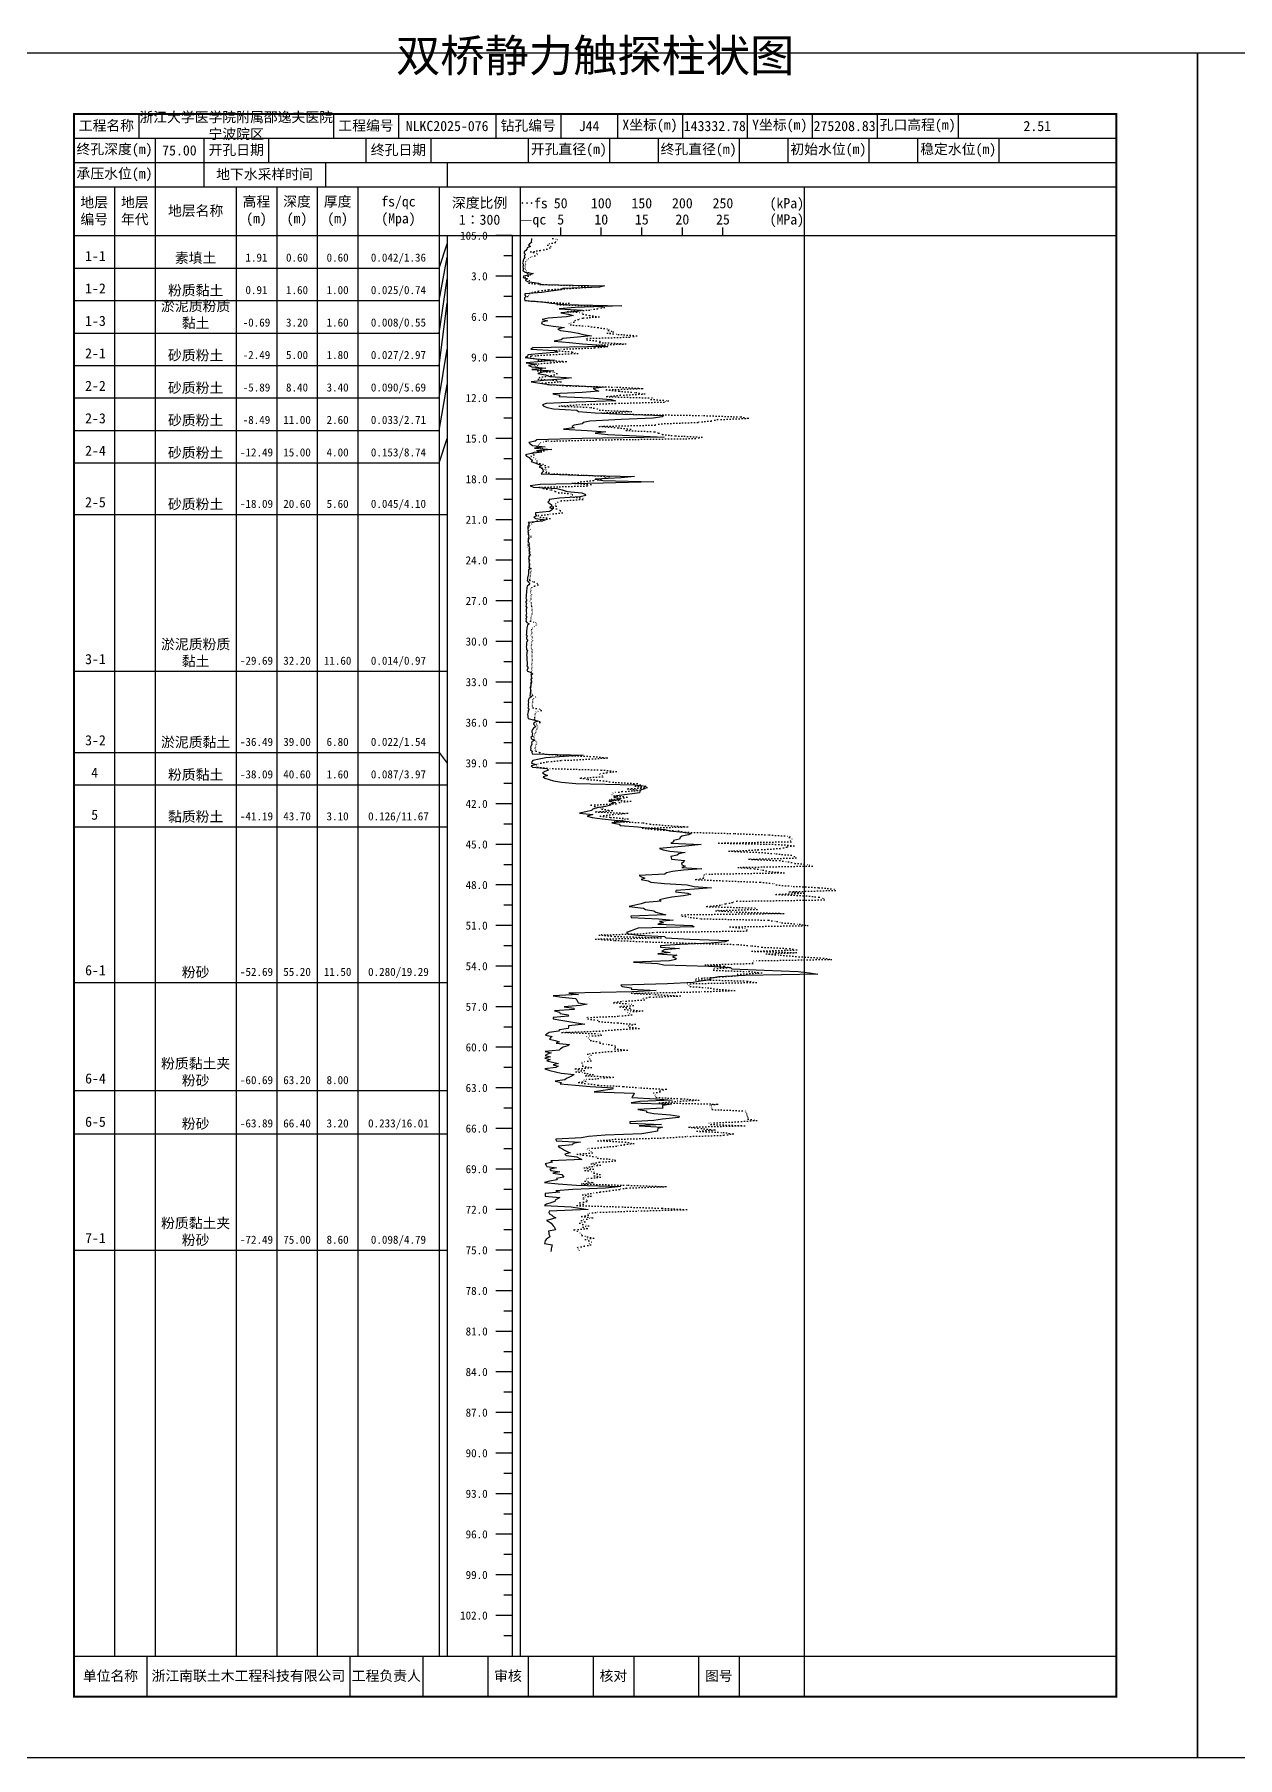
# Model space of a CAD drawing. Extents: x 297 to 65340, y 0 to 425.
# Drawn here: x 13078.3 to 13374.9, y 0 to 424.6 of the extents above; entities that cross this region are included whole.
import ezdxf
from ezdxf.enums import TextEntityAlignment as Align

# ---------------------------------------------------------------- set-up
doc = ezdxf.new("R2010")
doc.units = 0
doc.linetypes.add('DOT', pattern=[6.35, 0, -6.35])
doc.layers.add('FRAME', color=7, linetype='CONTINUOUS')
doc.layers.add('STRATUM', color=7, linetype='CONTINUOUS')
doc.styles.add('ST', font='')
doc.styles.get('ST').set_extended_font_data('SimSun')

msp = doc.modelspace()

# ---------------------------------------------------------------- linework, layer by layer
at = {"layer": 'FRAME', "color": 245, "linetype": 'Continuous'}
for points in [[(13068, 0), (13365, 0), (13365, 420), (13068, 420)], [(13365, 0), (13662, 0), (13662, 420), (13365, 420)]]:
    msp.add_lwpolyline(points, close=True, dxfattribs=at)
at = {"layer": 'FRAME', "linetype": 'Continuous', "const_width": 0.5}
msp.add_lwpolyline([(13088, 15), (13345, 15), (13345, 405), (13088, 405)], close=True, dxfattribs=at)
at = {"layer": 'FRAME', "color": 0, "linetype": 'Continuous'}
for points in [[(13104, 405), (13104, 399)], [(13152, 405), (13152, 399)], [(13168, 405), (13168, 399)], [(13192, 405), (13192, 399)], [(13208, 405), (13208, 399)], [(13222, 405), (13222, 399)], [(13238, 405), (13238, 399)], [(13254, 405), (13254, 399)], [(13270, 405), (13270, 399)], [(13286, 405), (13286, 399)], [(13306, 405), (13306, 399)], [(13345, 405), (13345, 399)], [(13088, 399), (13345, 399)], [(13108, 399), (13108, 393)], [(13120, 399), (13120, 393)], [(13136, 399), (13136, 393)], [(13160, 399), (13160, 393)], [(13176, 399), (13176, 393)], [(13200, 399), (13200, 393)], [(13220, 399), (13220, 393)], [(13232, 399), (13232, 393)], [(13252, 399), (13252, 393)], [(13264, 399), (13264, 393)], [(13284, 399), (13284, 393)], [(13296, 399), (13296, 393)], [(13316, 399), (13316, 393)], [(13345, 399), (13345, 393)], [(13088, 393), (13345, 393)], [(13108, 393), (13108, 387)], [(13120, 393), (13120, 387)], [(13150, 393), (13150, 387)], [(13180, 393), (13180, 387)], [(13088, 387), (13345, 387)], [(13098, 387), (13098, 25)], [(13108, 387), (13108, 25)], [(13128, 387), (13128, 25)], [(13138, 387), (13138, 25)], [(13148, 387), (13148, 25)], [(13158, 387), (13158, 25)], [(13178, 387), (13178, 25)], [(13198, 387), (13198, 25)], [(13268, 387), (13268, 25)], [(13088, 375), (13345, 375)], [(13180, 375), (13180, 25)], [(13196, 375), (13196, 25)], [(13208, 375), (13208, 377)], [(13218, 375), (13218, 377)], [(13228, 375), (13228, 377)], [(13238, 375), (13238, 377)], [(13248, 375), (13248, 377)], [(13088, 25), (13345, 25)], [(13106, 25), (13106, 15)], [(13156, 25), (13156, 15)], [(13174, 25), (13174, 15)], [(13190, 25), (13190, 15)], [(13200, 25), (13200, 15)], [(13216, 25), (13216, 15)], [(13226, 25), (13226, 15)], [(13242, 25), (13242, 15)], [(13252, 25), (13252, 15)], [(13268, 25), (13268, 15)]]:
    msp.add_lwpolyline(points, dxfattribs=at)
at = {"layer": 'STRATUM', "linetype": 'Continuous'}
for points in [[(13196, 375), (13192, 375)], [(13200.82, 374.33), (13200.84, 374), (13200.74, 373.67), (13200.84, 373.33), (13200.32, 373), (13200.04, 372.67), (13200.54, 372.33), (13199.76, 372), (13199.68, 371.67), (13199.4, 371.33), (13198.98, 371), (13198.98, 370.67), (13199.3, 370.33), (13199.02, 370), (13199.16, 369.67), (13198.92, 369.33), (13198.78, 369), (13198.72, 368.67), (13198.6, 368.33), (13198.76, 368), (13198.72, 367.67), (13198.7, 367.33), (13198.74, 367), (13198.78, 366.67), (13198.64, 366.33), (13199.22, 366), (13201.24, 365.67), (13200.46, 365.33), (13198.84, 365), (13198.72, 364.67), (13199.8, 364.33), (13199.22, 364), (13199.8, 363.67), (13202.52, 363.33), (13203.38, 363), (13218.82, 362.67), (13217.54, 362.33), (13208.62, 362), (13208.14, 361.67), (13205.56, 361.33), (13203.34, 361), (13199.12, 360.67), (13199.14, 360.33), (13199.4, 360), (13199.08, 359.67), (13199.04, 359.33), (13199.2, 359), (13203.4, 358.67), (13205.74, 358.33), (13208.84, 358), (13223.06, 357.67), (13211.6, 357.33), (13207.6, 357), (13213.32, 356.67), (13212.04, 356.33), (13208, 356), (13209.92, 355.67), (13211.08, 355.33), (13209.44, 355), (13204.94, 354.67), (13203.4, 354.33), (13204.86, 354), (13203.34, 353.67), (13203.3, 353.33), (13204.02, 353), (13206.18, 352.67), (13208.94, 352.33), (13207.3, 352), (13207.92, 351.67), (13210.5, 351.33), (13212.28, 351), (13213.56, 350.67), (13215.62, 350.33), (13212.16, 350), (13208.54, 349.67), (13208.14, 349.33), (13206.4, 349), (13210.2, 348.67), (13213.36, 348.33), (13218.18, 348), (13219.1, 347.67), (13201.1, 347.33), (13200.66, 347), (13206.44, 346.67), (13207.3, 346.33), (13203.42, 346), (13199.92, 345.67), (13199.82, 345.33), (13199.22, 345), (13201.9, 344.67), (13206.46, 344.33), (13203.38, 344), (13199.5, 343.67), (13202.1, 343.33), (13200.08, 343), (13200.92, 342.67), (13204.34, 342.33), (13200.92, 342), (13206.28, 341.67), (13203.4, 341.33), (13202.36, 341), (13204.28, 340.67), (13205.36, 340.33), (13210.7, 340), (13208.1, 339.67), (13203.78, 339.33), (13200.7, 339), (13202.86, 338.67), (13205.16, 338.33), (13212.5, 338), (13218.76, 337.67), (13216.04, 337.33), (13216.62, 337), (13217.4, 336.67), (13213.3, 336.33), (13206.08, 336), (13207.82, 335.67), (13207.66, 335.33), (13215.16, 335), (13220.42, 334.67), (13221.52, 334.33), (13211.82, 334), (13204.38, 333.67), (13203.52, 333.33), (13203.82, 333), (13204.66, 332.67), (13206.2, 332.33), (13211.98, 332), (13212.4, 331.67), (13216.5, 331.33), (13223.28, 331), (13233.44, 330.67), (13233.02, 330.33), (13230.78, 330), (13222.88, 329.67), (13215.2, 329.33), (13213.56, 329), (13213.3, 328.67), (13211.3, 328.33), (13210.76, 328), (13211.3, 327.67), (13208.7, 327.33), (13214.56, 327), (13219.12, 326.67), (13216.54, 326.33), (13219.6, 326), (13226.66, 325.67), (13233.54, 325.33), (13213.38, 325), (13202.08, 324.67), (13201.74, 324.33), (13200.14, 324), (13200.46, 323.67), (13201.04, 323.33), (13204.14, 323), (13201.52, 322.67), (13205.82, 322.33), (13202.06, 322), (13203.36, 321.67), (13200.7, 321.33), (13199.34, 321), (13199.56, 320.67), (13200.26, 320.33), (13200.5, 320), (13201.02, 319.67), (13200.76, 319.33), (13201.66, 319), (13202.48, 318.67), (13203.32, 318.33), (13202.72, 318), (13203.42, 317.67), (13203.62, 317.33), (13203.74, 317), (13203.44, 316.67), (13203.18, 316.33), (13212.16, 316), (13226.18, 315.67), (13222.92, 315.33), (13216.52, 315), (13218.36, 314.67), (13231, 314.33), (13218.5, 314), (13202.94, 313.67), (13200.5, 313.33), (13201.28, 313), (13207.02, 312.67), (13208.38, 312.33), (13209.62, 312), (13213.22, 311.67), (13213.94, 311.33), (13214.18, 311), (13212.84, 310.67), (13207.7, 310.33), (13205.12, 310), (13205.18, 309.67), (13204.86, 309.33), (13205.3, 309), (13205.72, 308.67), (13205.8, 308.33), (13205.22, 308), (13206.06, 307.67), (13205.72, 307.33), (13205.28, 307), (13201.78, 306.67), (13201.78, 306.33), (13202.02, 306), (13201.38, 305.67), (13201.84, 305.33), (13204.24, 305), (13203.44, 304.67), (13200, 304.33), (13200.2, 304), (13200.04, 303.67), (13199.88, 303.33), (13199.88, 303), (13199.9, 302.67), (13200, 302.33), (13199.94, 302), (13199.98, 301.67), (13199.96, 301.33), (13200.16, 301), (13200.1, 300.67), (13199.96, 300.33), (13200, 300), (13200.02, 299.67), (13200.16, 299.33), (13200.24, 299), (13200.12, 298.67), (13200.2, 298.33), (13200.3, 298), (13200.32, 297.67), (13200.12, 297.33), (13200.36, 297), (13200.2, 296.67), (13200.44, 296.33), (13200.14, 296), (13200.14, 295.67), (13200.1, 295.33), (13200.32, 295), (13200.18, 294.67), (13200.24, 294.33), (13200.26, 294), (13200.2, 293.67), (13200.12, 293.33), (13200.54, 293), (13200.1, 292.67), (13200.1, 292.33), (13200.1, 292), (13200.04, 291.67), (13199.96, 291.33), (13199.94, 291), (13199.8, 290.67), (13199.8, 290.33), (13199.74, 290), (13199.98, 289.67), (13200.4, 289.33), (13200.12, 289), (13199.74, 288.67), (13199.62, 288.33), (13199.64, 288), (13199.54, 287.67), (13199.6, 287.33), (13199.54, 287), (13199.48, 286.67), (13199.52, 286.33), (13199.46, 286), (13199.4, 285.67), (13199.54, 285.33), (13199.54, 285), (13199.34, 284.67), (13199.54, 284.33), (13199.48, 284), (13199.44, 283.67), (13199.62, 283.33), (13199.46, 283), (13199.5, 282.67), (13199.5, 282.33), (13199.58, 282), (13199.5, 281.67), (13199.4, 281.33), (13199.64, 281), (13199.4, 280.67), (13199.5, 280.33), (13199.42, 280), (13199.68, 279.67), (13200.2, 279.33), (13199.8, 279), (13199.7, 278.67), (13199.68, 278.33), (13199.62, 278), (13199.56, 277.67), (13199.54, 277.33), (13199.6, 277), (13199.5, 276.67), (13199.7, 276.33), (13199.56, 276), (13199.56, 275.67), (13199.9, 275.33), (13199.66, 275), (13199.56, 274.67), (13199.58, 274.33), (13199.54, 274), (13199.52, 273.67), (13199.54, 273.33), (13199.6, 273), (13199.8, 272.67), (13199.64, 272.33), (13199.68, 272), (13199.58, 271.67), (13199.68, 271.33), (13199.68, 271), (13199.64, 270.67), (13199.68, 270.33), (13199.76, 270), (13199.72, 269.67), (13199.74, 269.33), (13199.68, 269), (13199.86, 268.67), (13199.86, 268.33), (13199.64, 268), (13199.84, 267.67), (13200.76, 267.33), (13201.16, 267), (13200.76, 266.67), (13200.76, 266.33), (13200.88, 266), (13200.68, 265.67), (13200.84, 265.33), (13200.78, 265), (13200.74, 264.67), (13200.66, 264.33), (13200.6, 264), (13200.36, 263.67), (13200.56, 263.33), (13200.54, 263), (13200.58, 262.67), (13200.44, 262.33), (13200.48, 262), (13200.4, 261.67), (13200.78, 261.33), (13200.2, 261), (13200.1, 260.67), (13200.02, 260.33), (13200.1, 260), (13200.02, 259.67), (13200.02, 259.33), (13200.06, 259), (13199.94, 258.67), (13200.2, 258.33), (13200.02, 258), (13200, 257.67), (13199.9, 257.33), (13199.8, 257), (13199.9, 256.67), (13199.94, 256.33), (13200.02, 256), (13201.32, 255.67), (13202.42, 255.33), (13201.44, 255), (13201.32, 254.67), (13201.66, 254.33), (13201.76, 254), (13201.32, 253.67), (13201.02, 253.33), (13200.88, 253), (13200.88, 252.67), (13201.02, 252.33), (13200.98, 252), (13201.04, 251.67), (13200.68, 251.33), (13200.84, 251), (13201.66, 250.67), (13200.96, 250.33), (13200.84, 250), (13200.92, 249.67), (13200.7, 249.33), (13200.58, 249), (13200.6, 248.67), (13200.58, 248.33), (13200.98, 248), (13200.86, 247.67), (13200.96, 247.33), (13213.56, 247), (13208.84, 246.67), (13204.34, 246.33), (13202.66, 246), (13201.12, 245.67), (13200.88, 245.33), (13200.84, 245), (13201.98, 244.67), (13200.74, 244.33), (13201.02, 244), (13204.6, 243.67), (13205.02, 243.33), (13204.06, 243), (13203.48, 242.67), (13204.02, 242.33), (13204.76, 242), (13203.72, 241.67), (13204.08, 241.33), (13205.12, 241), (13206.26, 240.67), (13208.24, 240.33), (13211.7, 240), (13226.24, 239.67), (13229.08, 239.33), (13228.64, 239), (13228.82, 238.67), (13227.54, 238.33), (13227.48, 238), (13227.44, 237.67), (13224.4, 237.33), (13221.8, 237), (13221.14, 236.67), (13222.9, 236.33), (13222.44, 236), (13219.86, 235.67), (13221.54, 235.33), (13220.46, 235), (13220.24, 234.67), (13219.02, 234.33), (13216.96, 234), (13215.92, 233.67), (13215.56, 233.33), (13214.16, 233), (13212.62, 232.67), (13215.94, 232.33), (13214.52, 232), (13215.76, 231.67), (13218.26, 231.33), (13221.24, 231), (13224.86, 230.67), (13220.62, 230.33), (13222.44, 230), (13222.64, 229.67), (13227.02, 229.33), (13230.06, 229), (13233.7, 228.67), (13234.82, 228.33), (13238.18, 228), (13240.2, 227.67), (13239.54, 227.33), (13237.9, 227), (13237.48, 226.67), (13237.26, 226.33), (13235.82, 226), (13235.78, 225.67), (13235.18, 225.33), (13242.66, 225), (13239.62, 224.67), (13236, 224.33), (13232.38, 224), (13233.3, 223.67), (13234.94, 223.33), (13238.66, 223), (13237.1, 222.67), (13236.68, 222.33), (13235.16, 222), (13235.24, 221.67), (13235.32, 221.33), (13238.54, 221), (13238.32, 220.67), (13237.78, 220.33), (13237.88, 220), (13238.68, 219.67), (13237.86, 219.33), (13242.82, 219), (13238.3, 218.67), (13235.54, 218.33), (13234.06, 218), (13233.7, 217.67), (13227.34, 217.33), (13227.9, 217), (13228.74, 216.67), (13227.86, 216.33), (13229.6, 216), (13230.26, 215.67), (13233.58, 215.33), (13239.22, 215), (13240.94, 214.67), (13245.22, 214.33), (13240.96, 214), (13236.46, 213.67), (13236.34, 213.33), (13239.36, 213), (13240.06, 212.67), (13238.24, 212.33), (13235.44, 212), (13233.78, 211.67), (13232.38, 211.33), (13232.78, 211), (13228.8, 210.67), (13227.88, 210.33), (13226.4, 210), (13224.92, 209.67), (13228.4, 209.33), (13228.94, 209), (13230.98, 208.67), (13231.46, 208.33), (13232.72, 208), (13233.94, 207.67), (13225.28, 207.33), (13225.4, 207), (13232.1, 206.67), (13235.7, 206.33), (13232.4, 206), (13233.38, 205.67), (13231.94, 205.33), (13240.4, 205), (13240.88, 204.67), (13227.08, 204.33), (13226.2, 204), (13225.4, 203.67), (13224.26, 203.33), (13224.62, 203), (13227.18, 202.67), (13233.62, 202.33), (13233.94, 202), (13239.86, 201.67), (13249.4, 201.33), (13248.44, 201), (13245.06, 200.67), (13237.48, 200.33), (13232.6, 200), (13232.58, 199.67), (13237.32, 199.33), (13233.5, 199), (13232.94, 198.67), (13235, 198.33), (13231.96, 198), (13236.6, 197.67), (13235.6, 197.33), (13236.4, 197), (13236.4, 196.67), (13234.86, 196.33), (13225.92, 196), (13231.88, 195.67), (13233.4, 195.33), (13244.4, 195), (13249.84, 194.67), (13250.22, 194.33), (13258.2, 194), (13266.52, 193.67), (13269.32, 193.33), (13271.42, 193), (13253.5, 192.67), (13246.98, 192.33), (13244.72, 192), (13245.06, 191.67), (13242.48, 191.33), (13240.68, 191), (13234.36, 190.67), (13222.86, 190.33), (13223.12, 190), (13225.42, 189.67), (13225.38, 189.33), (13231.52, 189), (13225.6, 188.67), (13210.04, 188.33), (13212.42, 188), (13206.14, 187.67), (13208.34, 187.33), (13211.66, 187), (13211.98, 186.67), (13212.14, 186.33), (13212.34, 186), (13214.5, 185.67), (13212.8, 185.33), (13208.84, 185), (13211.24, 184.67), (13211.34, 184.33), (13206.48, 184), (13207.72, 183.67), (13207.88, 183.33), (13209.88, 183), (13209.92, 182.67), (13206.16, 182.33), (13206.14, 182), (13208.06, 181.67), (13209.98, 181.33), (13211.96, 181), (13213.98, 180.67), (13209.96, 180.33), (13209.96, 180), (13209.84, 179.67), (13207.72, 179.33), (13207.42, 179), (13205.16, 178.67), (13204.7, 178.33), (13204.28, 178), (13205.86, 177.67), (13205.46, 177.33), (13205.26, 177), (13206.6, 176.67), (13207.64, 176.33), (13206.86, 176), (13210.2, 175.67), (13209.72, 175.33), (13208.64, 175), (13207.96, 174.67), (13207.6, 174.33), (13204.2, 174), (13205.68, 173.67), (13204.78, 173.33), (13204.2, 173), (13205.5, 172.67), (13204.12, 172.33), (13205.42, 172), (13204.58, 171.67), (13205.98, 171.33), (13207.42, 171), (13206.18, 170.67), (13207.34, 170.33), (13206.78, 170), (13204.08, 169.67), (13205.32, 169.33), (13206.74, 169), (13208.1, 168.67), (13211.34, 168.33), (13210.82, 168), (13210.2, 167.67), (13209.42, 167.33), (13209, 167), (13206.62, 166.67), (13208.22, 166.33), (13207.9, 166), (13211.66, 165.67), (13215.3, 165.33), (13220.96, 165), (13220.74, 164.67), (13218.5, 164.33), (13216.24, 164), (13226.12, 163.67), (13225.94, 163.33), (13225.72, 163), (13225.56, 162.67), (13231.38, 162.33), (13235.5, 162), (13227.48, 161.67), (13225.38, 161.33), (13235.36, 161), (13233.1, 160.67), (13233.12, 160.33), (13233.18, 160), (13227.02, 159.67), (13229.12, 159.33), (13229.16, 159), (13230.94, 158.67), (13235.08, 158.33), (13237.18, 158), (13237.1, 157.67), (13233.08, 157.33), (13230.98, 157), (13225.02, 156.67), (13225.06, 156.33), (13232.82, 156), (13227.36, 155.67), (13233.14, 155.33), (13231.96, 155), (13231.84, 154.67), (13231.84, 154.33), (13230, 154), (13228.04, 153.67), (13219, 153.33), (13214.88, 153), (13213.14, 152.67), (13206.78, 152.33), (13206.9, 152), (13212.86, 151.67), (13210.96, 151.33), (13210.92, 151), (13207.38, 150.67), (13207.8, 150.33), (13208.42, 150), (13208.96, 149.67), (13209.62, 149.33), (13210.3, 149), (13209, 148.67), (13209.38, 148.33), (13211.98, 148), (13212.56, 147.67), (13213.2, 147.33), (13205.6, 147), (13205.98, 146.67), (13204.2, 146.33), (13204.38, 146), (13204.6, 145.67), (13206.96, 145.33), (13205.34, 145), (13205.58, 144.67), (13207.78, 144.33), (13206.08, 144), (13208.28, 143.67), (13208.54, 143.33), (13208.8, 143), (13207, 142.67), (13207.16, 142.33), (13205.28, 142), (13204, 141.67), (13207.38, 141.33), (13211.9, 141), (13222.86, 140.67), (13219.02, 140.33), (13211.02, 140), (13206.84, 139.67), (13207.68, 139.33), (13204.18, 139), (13204.18, 138.67), (13204.14, 138.33), (13207.82, 138), (13207.18, 137.67), (13206.6, 137.33), (13206.58, 137), (13205.58, 136.67), (13204.52, 136.33), (13204.04, 136), (13210.62, 135.67), (13212.6, 135.33), (13214.76, 135), (13205.12, 134.67), (13205.06, 134.33), (13205.22, 134), (13205.78, 133.67), (13206.12, 133.33), (13206.84, 133), (13205.74, 132.67), (13204.5, 132.33), (13205.14, 132), (13205.66, 131.67), (13205.88, 131.33), (13206.14, 131), (13206.44, 130.67), (13206.56, 130.33), (13206.74, 130), (13204.98, 129.67), (13205.06, 129.33), (13205.06, 129), (13205.26, 128.67), (13205.34, 128.33), (13204.84, 128), (13204.38, 127.67), (13204.16, 127.33), (13204.1, 127), (13204.04, 126.67), (13205.92, 126.33), (13205.82, 126), (13205.76, 125.67), (13205.66, 125.33), (13205.64, 125), (13205.58, 124.67)], [(13178, 367), (13180, 373)], [(13178, 359), (13180, 369.67)], [(13196, 370), (13194, 370)], [(13088, 367), (13098, 367)], [(13098, 367), (13108, 367)], [(13108, 367), (13128, 367)], [(13128, 367), (13138, 367)], [(13138, 367), (13148, 367)], [(13148, 367), (13158, 367)], [(13158, 367), (13178, 367)], [(13178, 351), (13180, 364.33)], [(13196, 365), (13192, 365)], [(13088, 359), (13098, 359)], [(13098, 359), (13108, 359)], [(13108, 359), (13128, 359)], [(13128, 359), (13138, 359)], [(13138, 359), (13148, 359)], [(13148, 359), (13158, 359)], [(13158, 359), (13178, 359)], [(13178, 343), (13180, 358.33)], [(13196, 360), (13194, 360)], [(13196, 355), (13192, 355)], [(13088, 351), (13098, 351)], [(13098, 351), (13108, 351)], [(13108, 351), (13128, 351)], [(13128, 351), (13138, 351)], [(13138, 351), (13148, 351)], [(13148, 351), (13158, 351)], [(13158, 351), (13178, 351)], [(13196, 350), (13194, 350)], [(13178, 335), (13180, 347)], [(13196, 345), (13192, 345)], [(13088, 343), (13098, 343)], [(13098, 343), (13108, 343)], [(13108, 343), (13128, 343)], [(13128, 343), (13138, 343)], [(13138, 343), (13148, 343)], [(13148, 343), (13158, 343)], [(13158, 343), (13178, 343)], [(13196, 340), (13194, 340)], [(13178, 327), (13180, 338.33)], [(13088, 335), (13098, 335)], [(13098, 335), (13108, 335)], [(13108, 335), (13128, 335)], [(13128, 335), (13138, 335)], [(13138, 335), (13148, 335)], [(13148, 335), (13158, 335)], [(13158, 335), (13178, 335)], [(13196, 335), (13192, 335)], [(13088, 327), (13098, 327)], [(13098, 327), (13108, 327)], [(13108, 327), (13128, 327)], [(13128, 327), (13138, 327)], [(13138, 327), (13148, 327)], [(13148, 327), (13158, 327)], [(13158, 327), (13178, 327)], [(13196, 330), (13194, 330)], [(13178, 319), (13180, 325)], [(13196, 325), (13192, 325)], [(13088, 319), (13098, 319)], [(13098, 319), (13108, 319)], [(13108, 319), (13128, 319)], [(13128, 319), (13138, 319)], [(13138, 319), (13148, 319)], [(13148, 319), (13158, 319)], [(13158, 319), (13178, 319)], [(13196, 320), (13194, 320)], [(13196, 315), (13192, 315)], [(13196, 310), (13194, 310)], [(13088, 306.33), (13098, 306.33)], [(13098, 306.33), (13108, 306.33)], [(13108, 306.33), (13128, 306.33)], [(13128, 306.33), (13138, 306.33)], [(13138, 306.33), (13148, 306.33)], [(13148, 306.33), (13158, 306.33)], [(13158, 306.33), (13178, 306.33)], [(13178, 306.33), (13180, 306.33)], [(13196, 305), (13192, 305)], [(13196, 300), (13194, 300)], [(13196, 295), (13192, 295)], [(13196, 290), (13194, 290)], [(13196, 285), (13192, 285)], [(13196, 280), (13194, 280)], [(13196, 275), (13192, 275)], [(13088, 267.67), (13098, 267.67)], [(13098, 267.67), (13108, 267.67)], [(13108, 267.67), (13128, 267.67)], [(13128, 267.67), (13138, 267.67)], [(13138, 267.67), (13148, 267.67)], [(13148, 267.67), (13158, 267.67)], [(13158, 267.67), (13178, 267.67)], [(13178, 267.67), (13180, 267.67)], [(13196, 270), (13194, 270)], [(13196, 265), (13192, 265)], [(13196, 260), (13194, 260)], [(13196, 255), (13192, 255)], [(13088, 247.67), (13098, 247.67)], [(13098, 247.67), (13108, 247.67)], [(13108, 247.67), (13128, 247.67)], [(13128, 247.67), (13138, 247.67)], [(13138, 247.67), (13148, 247.67)], [(13148, 247.67), (13158, 247.67)], [(13158, 247.67), (13178, 247.67)], [(13178, 247.67), (13180, 245)], [(13196, 250), (13194, 250)], [(13196, 245), (13192, 245)], [(13088, 239.67), (13098, 239.67)], [(13098, 239.67), (13108, 239.67)], [(13108, 239.67), (13128, 239.67)], [(13128, 239.67), (13138, 239.67)], [(13138, 239.67), (13148, 239.67)], [(13148, 239.67), (13158, 239.67)], [(13158, 239.67), (13178, 239.67)], [(13178, 239.67), (13180, 239.67)], [(13196, 240), (13194, 240)], [(13196, 235), (13192, 235)], [(13088, 229.33), (13098, 229.33)], [(13098, 229.33), (13108, 229.33)], [(13108, 229.33), (13128, 229.33)], [(13128, 229.33), (13138, 229.33)], [(13138, 229.33), (13148, 229.33)], [(13148, 229.33), (13158, 229.33)], [(13158, 229.33), (13178, 229.33)], [(13178, 229.33), (13180, 229.33)], [(13196, 230), (13194, 230)], [(13196, 225), (13192, 225)], [(13196, 220), (13194, 220)], [(13196, 215), (13192, 215)], [(13196, 210), (13194, 210)], [(13196, 205), (13192, 205)], [(13196, 200), (13194, 200)], [(13196, 195), (13192, 195)], [(13088, 191), (13098, 191)], [(13098, 191), (13108, 191)], [(13108, 191), (13128, 191)], [(13128, 191), (13138, 191)], [(13138, 191), (13148, 191)], [(13148, 191), (13158, 191)], [(13158, 191), (13178, 191)], [(13178, 191), (13180, 191)], [(13196, 190), (13194, 190)], [(13196, 185), (13192, 185)], [(13196, 180), (13194, 180)], [(13196, 175), (13192, 175)], [(13196, 170), (13194, 170)], [(13088, 164.33), (13098, 164.33)], [(13098, 164.33), (13108, 164.33)], [(13108, 164.33), (13128, 164.33)], [(13128, 164.33), (13138, 164.33)], [(13138, 164.33), (13148, 164.33)], [(13148, 164.33), (13158, 164.33)], [(13158, 164.33), (13178, 164.33)], [(13178, 164.33), (13180, 164.33)], [(13196, 165), (13192, 165)], [(13196, 160), (13194, 160)], [(13088, 153.67), (13098, 153.67)], [(13098, 153.67), (13108, 153.67)], [(13108, 153.67), (13128, 153.67)], [(13128, 153.67), (13138, 153.67)], [(13138, 153.67), (13148, 153.67)], [(13148, 153.67), (13158, 153.67)], [(13158, 153.67), (13178, 153.67)], [(13178, 153.67), (13180, 153.67)], [(13196, 155), (13192, 155)], [(13196, 150), (13194, 150)], [(13196, 145), (13192, 145)], [(13196, 140), (13194, 140)], [(13196, 135), (13192, 135)], [(13196, 130), (13194, 130)], [(13088, 125), (13098, 125)], [(13098, 125), (13108, 125)], [(13108, 125), (13128, 125)], [(13128, 125), (13138, 125)], [(13138, 125), (13148, 125)], [(13148, 125), (13158, 125)], [(13158, 125), (13178, 125)], [(13178, 125), (13180, 125)], [(13196, 125), (13192, 125)], [(13196, 120), (13194, 120)], [(13196, 115), (13192, 115)], [(13196, 110), (13194, 110)], [(13196, 105), (13192, 105)], [(13196, 100), (13194, 100)], [(13196, 95), (13192, 95)], [(13196, 90), (13194, 90)], [(13196, 85), (13192, 85)], [(13196, 80), (13194, 80)], [(13196, 75), (13192, 75)], [(13196, 70), (13194, 70)], [(13196, 65), (13192, 65)], [(13196, 60), (13194, 60)], [(13196, 55), (13192, 55)], [(13196, 50), (13194, 50)], [(13196, 45), (13192, 45)], [(13196, 40), (13194, 40)], [(13196, 35), (13192, 35)], [(13196, 30), (13194, 30)]]:
    msp.add_lwpolyline(points, dxfattribs=at)
at = {"layer": 'STRATUM', "linetype": 'DOT', "ltscale": 0.1}
msp.add_lwpolyline([(13206.06, 374.33), (13207.24, 374), (13206.76, 373.67), (13206.64, 373.33), (13205.2, 373), (13204.8, 372.67), (13205.66, 372.33), (13205.36, 372), (13204.56, 371.67), (13202.88, 371.33), (13200.6, 371), (13202.1, 370.67), (13202.28, 370.33), (13201.66, 370), (13200.58, 369.67), (13200.12, 369.33), (13199.74, 369), (13199.36, 368.67), (13199.26, 368.33), (13199.38, 368), (13199.2, 367.67), (13199.22, 367.33), (13199.2, 367), (13199.28, 366.67), (13199.5, 366.33), (13200.1, 366), (13199.82, 365.67), (13200.56, 365.33), (13199.98, 365), (13199.12, 364.67), (13199.74, 364.33), (13200.22, 364), (13200.24, 363.67), (13200.2, 363.33), (13202.94, 363), (13212.48, 362.67), (13215.48, 362.33), (13210.34, 362), (13204.88, 361.67), (13202.46, 361.33), (13200.96, 361), (13200.4, 360.67), (13200.12, 360.33), (13199.84, 360), (13199.12, 359.67), (13199.1, 359.33), (13199.38, 359), (13203.46, 358.67), (13209.98, 358.33), (13207.24, 358), (13216.8, 357.67), (13218.7, 357.33), (13216.98, 357), (13215.06, 356.67), (13209.72, 356.33), (13213.26, 356), (13213.52, 355.67), (13215.18, 355.33), (13217.42, 355), (13213.36, 354.67), (13212.3, 354.33), (13211.44, 354), (13211.28, 353.67), (13210.04, 353.33), (13210.46, 353), (13214.84, 352.67), (13217.22, 352.33), (13219.9, 352), (13219.78, 351.67), (13220.92, 351.33), (13219.5, 351), (13222.22, 350.67), (13226.66, 350.33), (13224.92, 350), (13214.3, 349.67), (13214.54, 349.33), (13217.82, 349), (13217.62, 348.67), (13224, 348.33), (13216.84, 348), (13219.48, 347.67), (13216.22, 347.33), (13207.6, 347), (13206.96, 346.67), (13210.88, 346.33), (13212.14, 346), (13205.42, 345.67), (13200.6, 345.33), (13199.82, 345), (13201.98, 344.67), (13202.52, 344.33), (13209.36, 344), (13205.46, 343.67), (13200.8, 343.33), (13202.4, 343), (13201.9, 342.67), (13202.8, 342.33), (13203.08, 342), (13202.4, 341.67), (13206.44, 341.33), (13207.06, 341), (13206.38, 340.67), (13204.26, 340.33), (13202.72, 340), (13202.52, 339.67), (13207, 339.33), (13208, 339), (13203.42, 338.67), (13204.9, 338.33), (13209.6, 338), (13221.94, 337.67), (13228.16, 337.33), (13219.28, 337), (13222.46, 336.67), (13226.62, 336.33), (13228.7, 336), (13222.64, 335.67), (13219.34, 335.33), (13230.74, 335), (13230.32, 334.67), (13234.52, 334.33), (13233.4, 334), (13221.42, 333.67), (13211.88, 333.33), (13207.72, 333), (13215.48, 332.67), (13217.06, 332.33), (13217.62, 332), (13225.36, 331.67), (13218.04, 331.33), (13224.4, 331), (13243.38, 330.67), (13252.46, 330.33), (13254.18, 330), (13246.7, 329.67), (13245.04, 329.33), (13241.74, 329), (13232.92, 328.67), (13231.24, 328.33), (13217.56, 328), (13222.22, 327.67), (13225.18, 327.33), (13224.26, 327), (13231.2, 326.67), (13232.22, 326.33), (13233.16, 326), (13236.36, 325.67), (13242.78, 325.33), (13241.18, 325), (13216.72, 324.67), (13204.46, 324.33), (13203.12, 324), (13202.74, 323.67), (13202.64, 323.33), (13202.2, 323), (13203.46, 322.67), (13203.66, 322.33), (13203.88, 322), (13201.24, 321.67), (13200.94, 321.33), (13201.34, 321), (13200.68, 320.67), (13201.28, 320.33), (13201.82, 320), (13202.1, 319.67), (13202.18, 319.33), (13202.1, 319), (13203.66, 318.67), (13204.16, 318.33), (13204.98, 318), (13203.38, 317.67), (13204.36, 317.33), (13204.56, 317), (13204.38, 316.67), (13206.42, 316.33), (13213.6, 316), (13219.92, 315.67), (13218.96, 315.33), (13217.9, 315), (13216.02, 314.67), (13213, 314.33), (13210.88, 314), (13215.42, 313.67), (13214.44, 313.33), (13202.78, 313), (13203.84, 312.67), (13205.74, 312.33), (13206.72, 312), (13207.54, 311.67), (13210.84, 311.33), (13210.9, 311), (13210.52, 310.67), (13213.52, 310.33), (13213.36, 310), (13208.08, 309.67), (13207.3, 309.33), (13206.74, 309), (13206.66, 308.67), (13206.9, 308.33), (13205.46, 308), (13207, 307.67), (13207.86, 307.33), (13207.86, 307), (13208.36, 306.67), (13204.8, 306.33), (13202.4, 306), (13203.04, 305.67), (13205.34, 305.33), (13203.82, 305), (13202.12, 304.67), (13201.08, 304.33), (13200.88, 304), (13200.32, 303.67), (13200.28, 303.33), (13200.1, 303), (13200.52, 302.67), (13200.18, 302.33), (13200.12, 302), (13199.96, 301.67), (13200.02, 301.33), (13200.62, 301), (13200.6, 300.67), (13200.4, 300.33), (13200, 300), (13199.9, 299.67), (13199.9, 299.33), (13199.9, 299), (13199.9, 298.67), (13199.92, 298.33), (13200.16, 298), (13200.12, 297.67), (13200.14, 297.33), (13200.22, 297), (13200.16, 296.67), (13200.6, 296.33), (13200.4, 296), (13200.18, 295.67), (13200.16, 295.33), (13200.2, 295), (13200.14, 294.67), (13200.28, 294.33), (13200.44, 294), (13200.36, 293.67), (13200.32, 293.33), (13200.7, 293), (13200.7, 292.67), (13200.62, 292.33), (13200.6, 292), (13200.56, 291.67), (13200.46, 291.33), (13200.48, 291), (13200.42, 290.67), (13200.34, 290.33), (13200.36, 290), (13201.46, 289.67), (13202.22, 289.33), (13202.36, 289), (13201.58, 288.67), (13200.88, 288.33), (13200.52, 288), (13200.62, 287.67), (13200.6, 287.33), (13200.58, 287), (13200.8, 286.67), (13200.7, 286.33), (13200.62, 286), (13200.68, 285.67), (13200.68, 285.33), (13200.36, 285), (13200.74, 284.67), (13200.76, 284.33), (13200.76, 284), (13200.78, 283.67), (13200.86, 283.33), (13200.88, 283), (13200.88, 282.67), (13201.02, 282.33), (13200.92, 282), (13200.92, 281.67), (13200.7, 281.33), (13200.68, 281), (13200.7, 280.67), (13200.56, 280.33), (13200.54, 280), (13201.76, 279.67), (13202.1, 279.33), (13201.96, 279), (13201.54, 278.67), (13201.02, 278.33), (13200.8, 278), (13200.76, 277.67), (13200.88, 277.33), (13200.82, 277), (13200.66, 276.67), (13200.88, 276.33), (13201, 276), (13200.92, 275.67), (13201.04, 275.33), (13200.94, 275), (13200.76, 274.67), (13200.78, 274.33), (13200.76, 274), (13200.72, 273.67), (13200.76, 273.33), (13200.94, 273), (13200.88, 272.67), (13200.94, 272.33), (13200.88, 272), (13200.9, 271.67), (13200.92, 271.33), (13200.88, 271), (13200.94, 270.67), (13200.94, 270.33), (13200.9, 270), (13200.92, 269.67), (13200.84, 269.33), (13200.86, 269), (13200.88, 268.67), (13200.84, 268.33), (13200.94, 268), (13200.78, 267.67), (13200.66, 267.33), (13200.68, 267), (13200.74, 266.67), (13200.78, 266.33), (13200.76, 266), (13200.7, 265.67), (13200.62, 265.33), (13200.56, 265), (13200.54, 264.67), (13200.56, 264.33), (13200.56, 264), (13200.66, 263.67), (13200.54, 263.33), (13200.64, 263), (13200.68, 262.67), (13200.78, 262.33), (13200.94, 262), (13201.08, 261.67), (13201.88, 261.33), (13201.32, 261), (13201.06, 260.67), (13201.02, 260.33), (13201.08, 260), (13200.94, 259.67), (13200.98, 259.33), (13200.96, 259), (13201.24, 258.67), (13202.9, 258.33), (13203.16, 258), (13201.94, 257.67), (13201.74, 257.33), (13201.66, 257), (13201.62, 256.67), (13201.54, 256.33), (13201.58, 256), (13201.52, 255.67), (13202.78, 255.33), (13202.82, 255), (13202.06, 254.67), (13202.12, 254.33), (13202.3, 254), (13202.2, 253.67), (13202.04, 253.33), (13201.88, 253), (13201.8, 252.67), (13201.66, 252.33), (13201.62, 252), (13201.26, 251.67), (13201.4, 251.33), (13201.4, 251), (13201.66, 250.67), (13201.84, 250.33), (13202.06, 250), (13201.92, 249.67), (13201.86, 249.33), (13201.72, 249), (13201.62, 248.67), (13201.7, 248.33), (13201.94, 248), (13202.88, 247.67), (13203.76, 247.33), (13207.2, 247), (13216.16, 246.67), (13219.48, 246.33), (13215, 246), (13207.96, 245.67), (13204.6, 245.33), (13203.14, 245), (13201.92, 244.67), (13201.98, 244.33), (13202.4, 244), (13206.06, 243.67), (13218.08, 243.33), (13221.7, 243), (13219.28, 242.67), (13217.6, 242.33), (13218.2, 242), (13218.32, 241.67), (13212.88, 241.33), (13214.78, 241), (13218.56, 240.67), (13220.9, 240.33), (13226.88, 240), (13227.62, 239.67), (13226.42, 239.33), (13229.2, 239), (13224.52, 238.67), (13227.7, 238.33), (13223.08, 238), (13220.96, 237.67), (13220.58, 237.33), (13221.18, 237), (13224.3, 236.67), (13222.76, 236.33), (13220.08, 236), (13225.18, 235.67), (13222.46, 235.33), (13221.58, 235), (13215.54, 234.67), (13216.4, 234.33), (13218.48, 234), (13218.26, 233.67), (13220.66, 233.33), (13216.7, 233), (13224.44, 232.67), (13220.82, 232.33), (13217.8, 232), (13220.4, 231.67), (13224.58, 231.33), (13223.26, 231), (13221.34, 230.67), (13228.44, 230.33), (13230.18, 230), (13233.88, 229.67), (13239.28, 229.33), (13228.22, 229), (13231.24, 228.67), (13237.08, 228.33), (13238.8, 228), (13250.98, 227.67), (13259.5, 227.33), (13264.46, 227), (13264.38, 226.67), (13265.04, 226.33), (13264.58, 226), (13264.72, 225.67), (13247.02, 225.33), (13261.78, 225), (13265.5, 224.67), (13263.64, 224.33), (13262, 224), (13256.64, 223.67), (13249.56, 223.33), (13257.7, 223), (13261.18, 222.67), (13264.84, 222.33), (13265.62, 222), (13265.94, 221.67), (13254.48, 221.33), (13262.06, 221), (13264.18, 220.67), (13265.82, 220.33), (13269.36, 220), (13269.96, 219.67), (13251.84, 219.33), (13255.86, 219), (13257.9, 218.67), (13259.46, 218.33), (13263.02, 218), (13243.36, 217.67), (13243.28, 217.33), (13243.28, 217), (13243.12, 216.67), (13241.34, 216.33), (13248.86, 216), (13257.3, 215.67), (13260.56, 215.33), (13261.2, 215), (13265.48, 214.67), (13271.7, 214.33), (13275.46, 214), (13275.7, 213.67), (13264.38, 213.33), (13267.92, 213), (13261.14, 212.67), (13268.58, 212.33), (13271.76, 212), (13272.78, 211.67), (13272.94, 211.33), (13251.4, 211), (13250.3, 210.67), (13248.54, 210.33), (13247.24, 210), (13244.04, 209.67), (13256.04, 209.33), (13256.34, 209), (13246.36, 208.67), (13251.46, 208.33), (13262.94, 208), (13237.68, 207.67), (13238.04, 207.33), (13240.08, 207), (13242.72, 206.67), (13259.34, 206.33), (13261.34, 206), (13262.64, 205.67), (13266.92, 205.33), (13268.88, 205), (13249.78, 204.67), (13253.36, 204.33), (13253.86, 204), (13253.84, 203.67), (13230.6, 203.33), (13227.66, 203), (13217.54, 202.67), (13221.46, 202.33), (13232.7, 202), (13216.66, 201.67), (13221.52, 201.33), (13229.3, 201), (13239.6, 200.67), (13251.78, 200.33), (13255.22, 200), (13257.7, 199.67), (13264.52, 199.33), (13266.16, 199), (13255.22, 198.67), (13266.08, 198.33), (13258.7, 198), (13262.28, 197.67), (13266.8, 197.33), (13272.78, 197), (13274.68, 196.67), (13255.58, 196.33), (13255.3, 196), (13255.28, 195.67), (13243.68, 195.33), (13248.36, 195), (13249.6, 194.67), (13245.64, 194.33), (13245.74, 194), (13254.44, 193.67), (13257.54, 193.33), (13251.56, 193), (13251.66, 192.67), (13247.16, 192.33), (13241.42, 192), (13241.3, 191.67), (13254.04, 191.33), (13256.18, 191), (13239.16, 190.67), (13239.56, 190.33), (13240.04, 190), (13244.32, 189.67), (13246.54, 189.33), (13250.88, 189), (13242.14, 188.67), (13225.56, 188.33), (13231.38, 188), (13237.46, 187.67), (13229.88, 187.33), (13228.26, 187), (13228.58, 186.67), (13222.84, 186.33), (13221.14, 186), (13225.42, 185.67), (13225.88, 185.33), (13222.66, 185), (13225.04, 184.67), (13223.82, 184.33), (13228.14, 184), (13224.5, 183.67), (13224.96, 183.33), (13225.46, 183), (13222.12, 182.67), (13214.46, 182.33), (13214.78, 182), (13217.14, 181.67), (13217.48, 181.33), (13222.14, 181), (13226.36, 180.67), (13224.72, 180.33), (13225.06, 180), (13227.26, 179.67), (13221.34, 179.33), (13217.54, 179), (13208.34, 178.67), (13217.7, 178.33), (13218.02, 178), (13214.38, 177.67), (13214.76, 177.33), (13215.14, 177), (13215.4, 176.67), (13217.62, 176.33), (13217.76, 176), (13219.86, 175.67), (13221.44, 175.33), (13221.4, 175), (13221.38, 174.67), (13224.36, 174.33), (13220.5, 174), (13216.68, 173.67), (13214.72, 173.33), (13215.56, 173), (13214.96, 172.67), (13215.12, 172.33), (13215.2, 172), (13215.42, 171.67), (13213.26, 171.33), (13213.2, 171), (13213.38, 170.67), (13213.44, 170.33), (13215.52, 170), (13211.68, 169.67), (13213.76, 169.33), (13211.82, 169), (13213.92, 168.67), (13215.92, 168.33), (13214.16, 168), (13220.9, 167.67), (13217.28, 167.33), (13213.68, 167), (13214.12, 166.67), (13212.5, 166.33), (13214.84, 166), (13217.32, 165.67), (13223.6, 165.33), (13227.86, 165), (13234.02, 164.67), (13232.46, 164.33), (13232.46, 164), (13230.86, 163.67), (13231.22, 163.33), (13231.4, 163), (13231.6, 162.67), (13237.76, 162.33), (13241.98, 162), (13236.2, 161.67), (13232.32, 161.33), (13246.68, 161), (13244.8, 160.67), (13245.1, 160.33), (13245.28, 160), (13245.4, 159.67), (13253.52, 159.33), (13253.68, 159), (13253.8, 158.67), (13253.86, 158.33), (13254, 158), (13254.14, 157.67), (13254.2, 157.33), (13256.26, 157), (13251.72, 156.67), (13244.56, 156.33), (13245.12, 156), (13253.32, 155.67), (13239.64, 155.33), (13242.68, 155), (13246, 154.67), (13241.64, 154.33), (13248.12, 154), (13250.56, 153.67), (13248.1, 153.33), (13238.74, 153), (13233.38, 152.67), (13221.54, 152.33), (13217.28, 152), (13224, 151.67), (13225.96, 151.33), (13223.66, 151), (13221.7, 150.67), (13217.98, 150.33), (13214.52, 150), (13215.02, 149.67), (13215.44, 149.33), (13215.78, 149), (13212.12, 148.67), (13214.44, 148.33), (13216.78, 148), (13217.14, 147.67), (13221.28, 147.33), (13221.4, 147), (13217.5, 146.67), (13215.62, 146.33), (13217.72, 146), (13215.8, 145.67), (13213.88, 145.33), (13215.98, 145), (13214.06, 144.67), (13216.18, 144.33), (13216.24, 144), (13217.68, 143.67), (13216.32, 143.33), (13217.76, 143), (13214.44, 142.67), (13214.48, 142.33), (13214.06, 142), (13215.86, 141.67), (13213.24, 141.33), (13224.74, 141), (13233.96, 140.67), (13224.18, 140.33), (13222.42, 140), (13220.04, 139.67), (13217.62, 139.33), (13215.46, 139), (13213.48, 138.67), (13215.46, 138.33), (13213.56, 138), (13213.62, 137.67), (13214.54, 137.33), (13214.34, 137), (13212.74, 136.67), (13213.52, 136.33), (13212.08, 136), (13223.2, 135.67), (13233.08, 135.33), (13238.98, 135), (13226.62, 134.67), (13216.56, 134.33), (13214.66, 134), (13214.76, 133.67), (13213.22, 133.33), (13215.84, 133), (13214.42, 132.67), (13213.12, 132.33), (13213.98, 132), (13212.74, 131.67), (13213.46, 131.33), (13214.88, 131), (13213.58, 130.67), (13214.5, 130.33), (13211.3, 130), (13212.18, 129.67), (13212.68, 129.33), (13213.16, 129), (13213.28, 128.67), (13214.6, 128.33), (13216.1, 128), (13214.14, 127.67), (13214.94, 127.33), (13215.66, 127), (13215.06, 126.67), (13215.38, 126.33), (13213.76, 126), (13212.08, 125.67), (13212.28, 125.33), (13212.52, 125), (13212.52, 124.67)], dxfattribs=at)

# ---------------------------------------------------------------- texts
at = {"layer": 'FRAME', "style": 'ST'}
msp.add_text('双桥静力触探柱状图', height=8, dxfattribs=at).set_placement((13216.5, 413), align=Align.BOTTOM_CENTER)
for s, p in [('…fs', (13198, 383)), ('—qc', (13198, 379))]:
    msp.add_text(s, height=2.5, dxfattribs=at).set_placement(p, align=Align.MIDDLE_LEFT)
for s, p in [('50', (13208, 383)), ('100', (13218, 383)), ('150', (13228, 383)), ('200', (13238, 383)), ('250', (13248, 383)), ('5', (13208, 379)), ('10', (13218, 379)), ('15', (13228, 379)), ('20', (13238, 379)), ('25', (13248, 379))]:
    msp.add_text(s, height=2.5, dxfattribs=at).set_placement(p, align=Align.MIDDLE_CENTER)
for s, p in [('(kPa)', (13268, 383)), ('(MPa)', (13268, 379))]:
    msp.add_text(s, height=2.5, dxfattribs=at).set_placement(p, align=Align.MIDDLE_RIGHT)
at = {"layer": 'FRAME', "char_height": 2.5, "attachment_point": 5, "style": 'ST'}
for s, insert, width in [('工程名称', (13096, 402), 16), ('浙江大学医学院附属邵逸夫医院宁波院区', (13128, 402), 48), ('工程编号', (13160, 402), 16), ('钻孔编号', (13200, 402), 16), ('X坐标(m)', (13230, 402), 16), ('Y坐标(m)', (13262, 402), 16), ('孔口高程(m)', (13296, 402), 20), ('NLKC2025-076', (13180, 402), 24), ('J44', (13215, 402), 14), ('143332.78', (13246, 402), 16), ('275208.83', (13278, 402), 16), ('2.51', (13325.5, 402), 39), ('终孔深度(m)', (13098, 396), 20), ('75.00', (13114, 396), 12), ('开孔日期', (13128, 396), 16), ('终孔日期', (13168, 396), 16), ('开孔直径(m)', (13210, 396), 20), ('终孔直径(m)', (13242, 396), 20), ('初始水位(m)', (13274, 396), 20), ('稳定水位(m)', (13306, 396), 20), ('承压水位(m)', (13098, 390), 20), ('地下水采样时间', (13135, 390), 30), ('地层编号', (13093, 381), 10), ('地层年代', (13103, 381), 10), ('地层名称', (13118, 381), 20), ('高程\\P(m)', (13133, 381), 10), ('深度\\P(m)', (13143, 381), 10), ('厚度\\P(m)', (13153, 381), 10), ('fs/qc\\P(Mpa)', (13168, 381), 20), ('深度比例\\P1∶300', (13188, 381), 20), ('单位名称', (13097, 20), 18), ('浙江南联土木工程科技有限公司', (13131, 20), 50), ('工程负责人', (13165, 20), 18), ('审核', (13195, 20), 10), ('核对', (13221, 20), 10), ('图号', (13247, 20), 10)]:
    msp.add_mtext(s, dxfattribs=dict(at, insert=insert, width=width))
at = {"layer": 'STRATUM', "style": 'ST'}
for s, p in [('105.0', (13190, 375)), ('3.0', (13190, 365)), ('6.0', (13190, 355)), ('9.0', (13190, 345)), ('12.0', (13190, 335)), ('15.0', (13190, 325)), ('18.0', (13190, 315)), ('21.0', (13190, 305)), ('24.0', (13190, 295)), ('27.0', (13190, 285)), ('30.0', (13190, 275)), ('33.0', (13190, 265)), ('36.0', (13190, 255)), ('39.0', (13190, 245)), ('42.0', (13190, 235)), ('45.0', (13190, 225)), ('48.0', (13190, 215)), ('51.0', (13190, 205)), ('54.0', (13190, 195)), ('57.0', (13190, 185)), ('60.0', (13190, 175)), ('63.0', (13190, 165)), ('66.0', (13190, 155)), ('69.0', (13190, 145)), ('72.0', (13190, 135)), ('75.0', (13190, 125)), ('78.0', (13190, 115)), ('81.0', (13190, 105)), ('84.0', (13190, 95)), ('87.0', (13190, 85)), ('90.0', (13190, 75)), ('93.0', (13190, 65)), ('96.0', (13190, 55)), ('99.0', (13190, 45)), ('102.0', (13190, 35))]:
    msp.add_text(s, height=2, dxfattribs=at).set_placement(p, align=Align.MIDDLE_RIGHT)
for s, p in [('1-1', (13090.75, 370)), ('1-2', (13090.75, 362)), ('1-3', (13090.75, 354)), ('2-1', (13090.75, 346)), ('2-2', (13090.75, 338)), ('2-3', (13090.75, 330)), ('2-4', (13090.75, 322)), ('2-5', (13090.75, 309.33)), ('3-1', (13090.75, 270.67)), ('3-2', (13090.75, 250.67)), ('4', (13092.25, 242.67)), ('5', (13092.25, 232.33)), ('6-1', (13090.75, 194)), ('6-4', (13090.75, 167.33)), ('6-5', (13090.75, 156.67)), ('7-1', (13090.75, 128))]:
    msp.add_text(s, height=2.5, dxfattribs=at).set_placement(p, align=Align.MIDDLE_LEFT)
for s, p in [('1.91', (13133, 368)), ('0.60', (13143, 368)), ('0.60', (13153, 368)), ('0.042/1.36', (13168, 368)), ('0.91', (13133, 360)), ('1.60', (13143, 360)), ('1.00', (13153, 360)), ('0.025/0.74', (13168, 360)), ('-0.69', (13133, 352)), ('3.20', (13143, 352)), ('1.60', (13153, 352)), ('0.008/0.55', (13168, 352)), ('-2.49', (13133, 344)), ('5.00', (13143, 344)), ('1.80', (13153, 344)), ('0.027/2.97', (13168, 344)), ('-5.89', (13133, 336)), ('8.40', (13143, 336)), ('3.40', (13153, 336)), ('0.090/5.69', (13168, 336)), ('-8.49', (13133, 328)), ('11.00', (13143, 328)), ('2.60', (13153, 328)), ('0.033/2.71', (13168, 328)), ('0.153/8.74', (13168, 320)), ('-12.49', (13133, 320)), ('15.00', (13143, 320)), ('4.00', (13153, 320)), ('0.045/4.10', (13168, 307.33)), ('-18.09', (13133, 307.33)), ('20.60', (13143, 307.33)), ('5.60', (13153, 307.33)), ('-29.69', (13133, 268.67)), ('32.20', (13143, 268.67)), ('11.60', (13153, 268.67)), ('0.014/0.97', (13168, 268.67)), ('-36.49', (13133, 248.67)), ('39.00', (13143, 248.67)), ('6.80', (13153, 248.67)), ('0.022/1.54', (13168, 248.67)), ('-38.09', (13133, 240.67)), ('40.60', (13143, 240.67)), ('1.60', (13153, 240.67)), ('0.087/3.97', (13168, 240.67)), ('-41.19', (13133, 230.33)), ('43.70', (13143, 230.33)), ('3.10', (13153, 230.33)), ('0.126/11.67', (13168, 230.33)), ('-52.69', (13133, 192)), ('55.20', (13143, 192)), ('11.50', (13153, 192)), ('0.280/19.29', (13168, 192)), ('-60.69', (13133, 165.33)), ('63.20', (13143, 165.33)), ('8.00', (13153, 165.33)), ('-63.89', (13133, 154.67)), ('66.40', (13143, 154.67)), ('3.20', (13153, 154.67)), ('0.233/16.01', (13168, 154.67)), ('-72.49', (13133, 126)), ('75.00', (13143, 126)), ('8.60', (13153, 126)), ('0.098/4.79', (13168, 126))]:
    msp.add_text(s, height=2, dxfattribs=at).set_placement(p, align=Align.BOTTOM_CENTER)
at = {"layer": 'STRATUM', "char_height": 2.5, "width": 20, "attachment_point": 8, "style": 'ST'}
for s, insert in [('素填土', (13118, 368)), ('粉质黏土', (13118, 360)), ('淤泥质粉质黏土', (13118, 352)), ('砂质粉土', (13118, 344)), ('砂质粉土', (13118, 336)), ('砂质粉土', (13118, 328)), ('砂质粉土', (13118, 320)), ('砂质粉土', (13118, 307.33)), ('淤泥质粉质黏土', (13118, 268.67)), ('淤泥质黏土', (13118, 248.67)), ('粉质黏土', (13118, 240.67)), ('黏质粉土', (13118, 230.33)), ('粉砂', (13118, 192)), ('粉质黏土夹粉砂', (13118, 165.33)), ('粉砂', (13118, 154.67)), ('粉质黏土夹粉砂', (13118, 126))]:
    msp.add_mtext(s, dxfattribs=dict(at, insert=insert))

doc.saveas('drawing.dxf')
